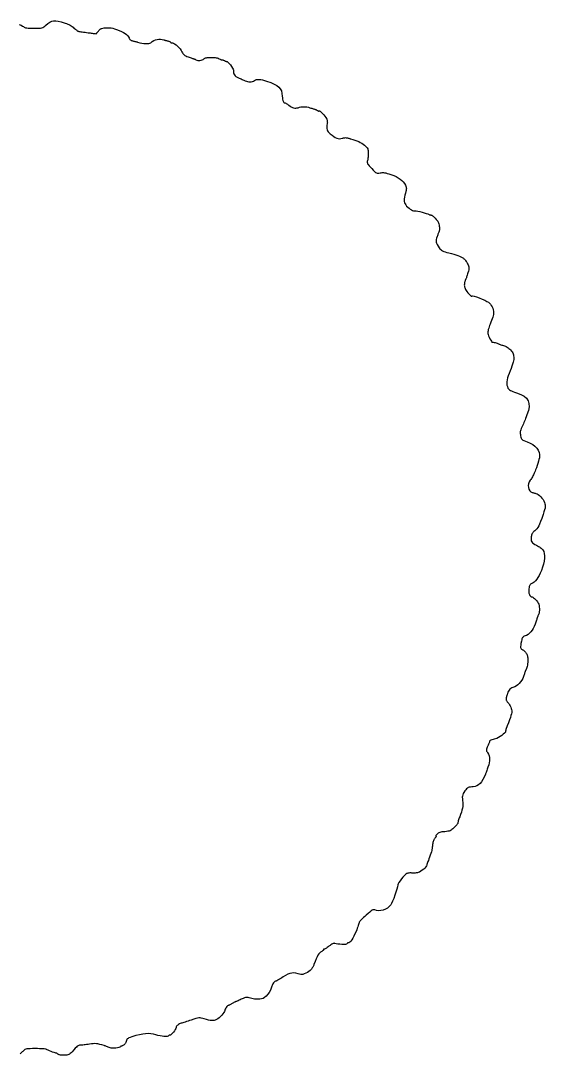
# Model space of a CAD drawing. Extents: x 7 to 348, y 3 to 340.
# Drawn here: x 177.2 to 347.9, y 3.5 to 340.3 of the extents above; entities that cross this region are included whole.
import ezdxf

# ---------------------------------------------------------------- set-up
doc = ezdxf.new("R2010")
doc.units = 0
doc.layers.get('0').update_dxf_attribs({"linetype": 'CONTINUOUS'})

msp = doc.modelspace()

# ---------------------------------------------------------------- linework, layer by layer
at = {"color": 7}
msp.add_lwpolyline([(176.710848, 339.031488), (177.289516, 338.761972), (177.747916, 338.524501), (178.049727, 338.334272), (178.262413, 338.192354), (178.502592, 338.077854), (178.787854, 337.988149), (179.135792, 337.920625), (179.563999, 337.872661), (180.090061, 337.841642), (180.731578, 337.824963), (181.506137, 337.819967), (182.42048, 337.822225), (183.123061, 337.835969), (183.657756, 337.872111), (184.068443, 337.941447), (184.398999, 338.054802), (184.693295, 338.222981), (184.995216, 338.456805), (185.348632, 338.767085), (186.060416, 339.375029), (186.687737, 339.823113), (187.283288, 340.117471), (187.899765, 340.264232), (188.589869, 340.269538), (189.406293, 340.139507), (190.401736, 339.88028), (191.628889, 339.49799), (192.067143, 339.344665), (192.486785, 339.175605), (192.886104, 338.991765), (193.263376, 338.794105), (193.616893, 338.583582), (193.944934, 338.361157), (194.245783, 338.127787), (194.517727, 337.884433), (194.739692, 337.678219), (194.966409, 337.482472), (195.19151, 337.301726), (195.408629, 337.140503), (195.6114, 337.003324), (195.793453, 336.894716), (195.948424, 336.819205), (196.069949, 336.781311), (196.222685, 336.757294), (196.467109, 336.72153), (196.790584, 336.675765), (197.180471, 336.621734), (197.624133, 336.561177), (198.108928, 336.495829), (198.622223, 336.427429), (199.151373, 336.357715), (199.474322, 336.315418), (199.797269, 336.273119), (200.120219, 336.230819), (200.443169, 336.18852), (200.766118, 336.14622), (201.089065, 336.103921), (201.412015, 336.061624), (201.734965, 336.019325), (201.824717, 336.125991), (201.914472, 336.232654), (202.004224, 336.33932), (202.093977, 336.445988), (202.183732, 336.552654), (202.273484, 336.659317), (202.363239, 336.765983), (202.452992, 336.872649), (202.604723, 337.045183), (202.760766, 337.208304), (202.916671, 337.358286), (203.067982, 337.49141), (203.21025, 337.603943), (203.339025, 337.692166), (203.449854, 337.75235), (203.538286, 337.780775), (204.3423, 337.892473), (205.02433, 337.96475), (205.616389, 337.99538), (206.150498, 337.982144), (206.658681, 337.922784), (207.172955, 337.815088), (207.72534, 337.656818), (208.347855, 337.445749), (209.190723, 337.125365), (209.936453, 336.799497), (210.586264, 336.467324), (211.141375, 336.12802), (211.603011, 335.78076), (211.97239, 335.424722), (212.250728, 335.059078), (212.439253, 334.683011), (212.521983, 334.494032), (212.619909, 334.325526), (212.733311, 334.177249), (212.86247, 334.048959), (213.007674, 333.940411), (213.169198, 333.851361), (213.347328, 333.781568), (213.542344, 333.730788), (213.722441, 333.692134), (213.925841, 333.644896), (214.145557, 333.590907), (214.374611, 333.531999), (214.60602, 333.470003), (214.832802, 333.406757), (215.047977, 333.344092), (215.244559, 333.283844), (215.931155, 333.090795), (216.607983, 332.945434), (217.258062, 332.848442), (217.864413, 332.800498), (218.410062, 332.802192), (218.878026, 332.854386), (219.25133, 332.957668), (219.512992, 333.112718), (219.987735, 333.489699), (220.49451, 333.793732), (221.026073, 334.023308), (221.575184, 334.176933), (222.134597, 334.253099), (222.697068, 334.250277), (223.255357, 334.16703), (223.802222, 334.001823), (223.84941, 333.986526), (223.929852, 333.963694), (224.039182, 333.934431), (224.17304, 333.899861), (224.32706, 333.86109), (224.496873, 333.819233), (224.678119, 333.775401), (224.866429, 333.730706), (225.054959, 333.682101), (225.236834, 333.62706), (225.407646, 333.567483), (225.562984, 333.505261), (225.698439, 333.4423), (225.809601, 333.380496), (225.892066, 333.321743), (225.941419, 333.267946), (225.980842, 333.218574), (226.034848, 333.172518), (226.101021, 333.13078), (226.17695, 333.094371), (226.26022, 333.064297), (226.348414, 333.041578), (226.439123, 333.027213), (226.529931, 333.02219), (226.86238, 332.946924), (227.268484, 332.738525), (227.719774, 332.4231), (228.187792, 332.026744), (228.644069, 331.575555), (229.060141, 331.095642), (229.407545, 330.613101), (229.657817, 330.154036), (229.812777, 329.823833), (229.969294, 329.55012), (230.141004, 329.321638), (230.341531, 329.127131), (230.584508, 328.955339), (230.883567, 328.795006), (231.252336, 328.634873), (231.704444, 328.463686), (232.022012, 328.349575), (232.329411, 328.240826), (232.619118, 328.139979), (232.883603, 328.049584), (233.11535, 327.972181), (233.306826, 327.910316), (233.450517, 327.866532), (233.538889, 327.843361), (233.602857, 327.827133), (233.676605, 327.803201), (233.757504, 327.772727), (233.842944, 327.736856), (233.930297, 327.696747), (234.016945, 327.653544), (234.100271, 327.608405), (234.177654, 327.562479), (234.454051, 327.434342), (234.780881, 327.355119), (235.140198, 327.323101), (235.514052, 327.336592), (235.884491, 327.393866), (236.233566, 327.493225), (236.543328, 327.632962), (236.795826, 327.811374), (236.961626, 327.942243), (237.148723, 328.051921), (237.36182, 328.141523), (237.605632, 328.212155), (237.884866, 328.264933), (238.204231, 328.300968), (238.568439, 328.321372), (238.982199, 328.327242), (239.572275, 328.321598), (240.058355, 328.304636), (240.463389, 328.271721), (240.81033, 328.218265), (241.122121, 328.139666), (241.421717, 328.031327), (241.732062, 327.888641), (242.076111, 327.707014), (242.20367, 327.640164), (242.322669, 327.584151), (242.430509, 327.539746), (242.524579, 327.50772), (242.602281, 327.488839), (242.661005, 327.4839), (242.698151, 327.493637), (242.711105, 327.518868), (242.724059, 327.544014), (242.761206, 327.553581), (242.81993, 327.54836), (242.897632, 327.529112), (242.991702, 327.496643), (243.099542, 327.451733), (243.218541, 327.395164), (243.3461, 327.327721), (243.477629, 327.258097), (243.608011, 327.195286), (243.733842, 327.140506), (243.851721, 327.094981), (243.958243, 327.059932), (244.050007, 327.036592), (244.123614, 327.02615), (244.175655, 327.029847), (244.375599, 326.959517), (244.674746, 326.705531), (245.03437, 326.318376), (245.415729, 325.84853), (245.780089, 325.346482), (246.088718, 324.862708), (246.302883, 324.447697), (246.383841, 324.151931), (246.404584, 323.682189), (246.464712, 323.279343), (246.57111, 322.933169), (246.730661, 322.63344), (246.950244, 322.369932), (247.236748, 322.132421), (247.597052, 321.910681), (248.038041, 321.694485), (248.318562, 321.568431), (248.615674, 321.434405), (248.920341, 321.296519), (249.22353, 321.15888), (249.516206, 321.025592), (249.789332, 320.900768), (250.033872, 320.788514), (250.240797, 320.692937), (250.627797, 320.541213), (251.026462, 320.437437), (251.430065, 320.381355), (251.831876, 320.372716), (252.225169, 320.411266), (252.60322, 320.496749), (252.959297, 320.628916), (253.286678, 320.807511), (253.597049, 320.972182), (253.942985, 321.082862), (254.331961, 321.139134), (254.771446, 321.140573), (255.268911, 321.086775), (255.831825, 320.977314), (256.467664, 320.811776), (257.183896, 320.589741), (258.528236, 320.113674), (259.623842, 319.644882), (260.494515, 319.16073), (261.164053, 318.638581), (261.65626, 318.055799), (261.994932, 317.389748), (262.203873, 316.617791), (262.306881, 315.717293), (262.348156, 315.154432), (262.400415, 314.688319), (262.466029, 314.312272), (262.547379, 314.019597), (262.646846, 313.803606), (262.766802, 313.65761), (262.909629, 313.574916), (263.0777, 313.548839), (263.158137, 313.532159), (263.273913, 313.484323), (263.419584, 313.408696), (263.589705, 313.308631), (263.778825, 313.187484), (263.981497, 313.048608), (264.192281, 312.895359), (264.40572, 312.731086), (264.809921, 312.435128), (265.203059, 312.197034), (265.587223, 312.016268), (265.964509, 311.892301), (266.337009, 311.824591), (266.706813, 311.812597), (267.076013, 311.855805), (267.446704, 311.953666), (267.91489, 312.091859), (268.379025, 312.189624), (268.843038, 312.246932), (269.310852, 312.263752), (269.786396, 312.240046), (270.273602, 312.175813), (270.776398, 312.071004), (271.29871, 311.925597), (271.596691, 311.83333), (271.880251, 311.746126), (272.142783, 311.665978), (272.377685, 311.594875), (272.578347, 311.534801), (272.738173, 311.487749), (272.850551, 311.455709), (272.90888, 311.440666), (272.950186, 311.42774), (273.013777, 311.401748), (273.096465, 311.364285), (273.195071, 311.316903), (273.30641, 311.261161), (273.427297, 311.198627), (273.554554, 311.130862), (273.684992, 311.059429), (273.81255, 310.992791), (273.931549, 310.938765), (274.039389, 310.897956), (274.13346, 310.870947), (274.211161, 310.85836), (274.269886, 310.8609), (274.307032, 310.878962), (274.319986, 310.913224), (274.406789, 310.939668), (274.63892, 310.784472), (274.973971, 310.491023), (275.369534, 310.102716), (275.783192, 309.662948), (276.172541, 309.215124), (276.495169, 308.802639), (276.708664, 308.46889), (276.779522, 308.306279), (276.839756, 308.116289), (276.888496, 307.905601), (276.924872, 307.6809), (276.948014, 307.448861), (276.957045, 307.21617), (276.95109, 306.989508), (276.929302, 306.775555), (276.844218, 306.120202), (276.804188, 305.580316), (276.816041, 305.132264), (276.886605, 304.75241), (277.02271, 304.417127), (277.23119, 304.102779), (277.51887, 303.785734), (277.892586, 303.442357), (278.486458, 302.95234), (279.036091, 302.555967), (279.54809, 302.250797), (280.029068, 302.034386), (280.485624, 301.904293), (280.92437, 301.85808), (281.351905, 301.8933), (281.774841, 302.007515), (281.993727, 302.07742), (282.218251, 302.131456), (282.445488, 302.169449), (282.672536, 302.191237), (282.896451, 302.196627), (283.114327, 302.185451), (283.323171, 302.157511), (283.520134, 302.112655), (283.68752, 302.065701), (283.849205, 302.020419), (284.001295, 301.977911), (284.139809, 301.939266), (284.260911, 301.905589), (284.360592, 301.877959), (284.434929, 301.857498), (284.48, 301.845278), (285.255208, 301.62762), (285.955006, 301.404695), (286.587015, 301.172994), (287.158769, 300.929007), (287.677888, 300.669227), (288.151993, 300.390146), (288.588704, 300.088256), (288.995527, 299.760042), (289.397666, 299.405004), (289.704639, 299.110643), (289.929316, 298.850595), (290.084482, 298.598506), (290.182893, 298.32801), (290.237305, 298.012751), (290.26073, 297.626372), (290.265527, 297.142508), (290.26073, 296.819552), (290.247183, 296.482155), (290.225452, 296.140286), (290.196863, 295.803908), (290.162234, 295.482987), (290.122582, 295.187492), (290.078781, 294.927385), (290.031876, 294.712636), (289.966908, 294.420706), (289.943484, 294.168136), (289.974359, 293.930979), (290.071951, 293.685285), (290.248848, 293.407102), (290.517636, 293.072482), (290.890791, 292.657471), (291.380898, 292.138123), (291.905549, 291.591024), (292.314376, 291.182832), (292.639948, 290.896978), (292.914634, 290.716895), (293.170949, 290.626005), (293.441374, 290.607745), (293.758422, 290.645535), (294.154493, 290.72281), (294.508795, 290.784007), (294.84749, 290.814538), (295.190023, 290.811405), (295.555868, 290.771615), (295.964469, 290.692172), (296.435244, 290.57008), (296.987694, 290.402347), (297.641236, 290.185978), (298.541496, 289.852408), (299.343657, 289.4963), (300.052091, 289.114454), (300.671089, 288.703665), (301.204997, 288.260729), (301.658133, 287.782441), (302.034815, 287.265602), (302.339361, 286.707005), (302.482956, 286.385543), (302.585967, 286.110991), (302.64862, 285.860463), (302.671198, 285.611068), (302.653982, 285.339916), (302.597086, 285.024114), (302.500764, 284.640774), (302.365354, 284.167005), (302.169915, 283.453378), (302.033037, 282.830604), (301.955031, 282.286087), (301.936122, 281.807221), (301.976649, 281.381407), (302.076951, 280.996041), (302.237309, 280.638522), (302.457979, 280.296249), (302.760662, 279.93563), (303.12662, 279.574423), (303.530564, 279.230154), (303.947124, 278.92037), (304.350956, 278.662602), (304.71666, 278.474388), (305.019004, 278.373268), (305.232534, 278.376768), (305.48501, 278.401152), (305.905944, 278.362305), (306.453879, 278.269942), (307.087326, 278.133769), (307.76466, 277.963493), (308.444448, 277.768828), (309.085065, 277.559475), (309.645135, 277.345147), (309.85539, 277.259611), (310.055881, 277.184199), (310.242006, 277.12025), (310.408997, 277.069097), (310.55214, 277.032081), (310.666751, 277.010547), (310.748144, 277.005806), (310.791634, 277.019212), (310.83789, 277.017236), (310.927298, 276.968209), (311.054581, 276.876642), (311.21446, 276.746975), (311.401686, 276.58365), (311.611038, 276.391112), (311.837183, 276.173804), (312.074899, 275.936164), (312.407159, 275.586663), (312.675806, 275.275138), (312.888545, 274.986368), (313.053053, 274.705142), (313.177118, 274.416245), (313.268332, 274.104463), (313.334456, 273.754578), (313.383196, 273.351378), (313.406621, 273.065891), (313.421014, 272.78764), (313.426376, 272.523561), (313.423272, 272.280605), (313.411701, 272.065709), (313.391945, 271.885815), (313.364287, 271.747868), (313.328784, 271.658807), (313.280862, 271.569805), (313.217504, 271.43203), (313.141416, 271.25241), (313.05531, 271.037876), (312.961951, 270.795357), (312.86402, 270.531781), (312.764255, 270.254083), (312.665392, 269.969188), (312.504159, 269.450822), (312.404591, 268.998214), (312.371288, 268.587515), (312.408739, 268.194865), (312.521431, 267.796412), (312.713934, 267.368304), (312.990766, 266.88668), (313.35647, 266.327691), (313.581909, 266.031208), (313.834695, 265.771623), (314.125271, 265.543474), (314.464136, 265.341296), (314.861758, 265.15963), (315.328639, 264.993008), (315.875247, 264.835974), (316.512025, 264.683061), (317.333348, 264.489504), (318.085639, 264.289951), (318.77048, 264.083796), (319.389478, 263.870441), (319.944327, 263.649278), (320.436607, 263.41971), (320.868012, 263.181133), (321.240094, 262.932944), (321.408016, 262.793188), (321.587678, 262.61536), (321.773409, 262.406749), (321.959788, 262.174639), (322.14106, 261.926314), (322.311748, 261.669057), (322.466293, 261.410155), (322.599106, 261.156892), (322.785796, 260.763073), (322.920445, 260.440129), (323.004236, 260.155663), (323.038047, 259.877279), (323.023089, 259.572586), (322.960294, 259.209183), (322.850679, 258.754675), (322.695372, 258.176673), (322.593406, 257.813809), (322.489886, 257.464149), (322.387694, 257.136151), (322.28965, 256.838257), (322.198661, 256.57892), (322.117551, 256.366587), (322.049225, 256.209708), (321.99659, 256.116733), (321.949798, 256.03856), (321.898433, 255.924111), (321.844106, 255.778856), (321.78848, 255.60827), (321.733333, 255.417829), (321.680247, 255.213007), (321.630915, 254.999277), (321.587086, 254.782112), (321.540096, 254.479587), (321.520622, 254.204056), (321.531347, 253.943754), (321.575035, 253.686921), (321.654509, 253.421787), (321.772534, 253.136596), (321.931848, 252.819576), (322.135246, 252.458969), (322.391363, 252.063985), (322.684366, 251.678726), (322.992355, 251.323708), (323.293542, 251.019452), (323.565887, 250.786478), (323.787516, 250.645308), (323.936614, 250.616459), (323.991168, 250.720452), (324.187425, 250.731967), (324.711907, 250.591124), (325.468065, 250.335363), (326.359379, 250.002126), (327.289301, 249.628859), (328.161368, 249.253004), (328.879002, 248.912003), (329.345685, 248.643299), (329.69358, 248.351642), (330.015229, 247.996119), (330.304507, 247.589242), (330.555092, 247.143523), (330.760832, 246.671469), (330.915518, 246.185593), (331.012885, 245.698406), (331.046695, 245.222419), (331.028915, 244.929681), (330.975547, 244.585257), (330.886703, 244.189291), (330.762412, 243.741918), (330.602646, 243.243279), (330.407518, 242.693516), (330.176999, 242.092766), (329.911258, 241.441175), (329.744409, 241.016574), (329.590513, 240.574964), (329.453607, 240.132592), (329.337811, 239.7057), (329.24719, 239.310532), (329.185778, 238.963337), (329.157838, 238.680358), (329.167151, 238.477841), (329.259382, 238.14866), (329.422026, 237.718748), (329.632338, 237.23393), (329.867542, 236.74003), (330.104835, 236.282875), (330.321525, 235.90829), (330.494838, 235.662096), (330.601913, 235.590121), (330.738452, 235.608691), (330.960561, 235.591109), (331.241682, 235.543994), (331.555118, 235.47393), (331.874199, 235.387511), (332.172338, 235.291327), (332.42281, 235.191973), (332.599002, 235.096046), (332.683076, 235.048562), (332.814394, 234.989953), (332.986324, 234.922516), (333.192205, 234.848568), (333.425377, 234.770406), (333.679236, 234.690343), (333.947036, 234.61068), (334.222175, 234.533729), (334.560023, 234.430216), (334.880656, 234.306712), (335.185964, 234.162009), (335.477838, 233.994891), (335.758338, 233.804142), (336.029328, 233.588556), (336.292726, 233.346917), (336.55048, 233.07801), (336.851921, 232.731554), (337.091867, 232.420604), (337.277315, 232.127178), (337.41535, 231.833289), (337.512886, 231.520951), (337.576894, 231.17218), (337.614429, 230.768989), (337.632492, 230.293391), (337.609349, 229.987996), (337.532162, 229.576978), (337.404033, 229.070486), (337.228152, 228.478657), (337.007764, 227.811642), (336.745947, 227.07958), (336.446029, 226.292617), (336.111116, 225.460897), (335.811453, 224.683866), (335.585647, 223.977207), (335.432852, 223.331265), (335.352334, 222.736383), (335.343302, 222.1829), (335.405081, 221.661164), (335.536907, 221.161513), (335.738018, 220.674293), (335.859233, 220.469312), (336.02089, 220.281868), (336.235012, 220.1054), (336.513593, 219.933346), (336.868601, 219.759139), (337.312113, 219.576217), (337.856124, 219.378015), (338.51263, 219.157969), (339.876412, 218.636569), (340.955348, 218.042271), (341.75779, 217.357276), (342.29215, 216.563788), (342.566921, 215.644009), (342.590346, 214.580138), (342.370974, 213.354385), (341.917133, 211.948947), (341.6716, 211.302579), (341.46538, 210.767085), (341.284475, 210.308812), (341.114747, 209.894106), (340.942253, 209.489309), (340.752882, 209.060769), (340.532551, 208.574828), (340.267262, 207.997836), (340.054777, 207.525096), (339.894757, 207.13101), (339.7839, 206.79297), (339.718876, 206.488364), (339.696298, 206.194585), (339.712949, 205.88902), (339.76564, 205.549061), (339.850956, 205.152099), (339.953346, 204.731861), (340.056272, 204.404179), (340.182821, 204.147531), (340.356331, 203.940394), (340.600086, 203.761251), (340.937201, 203.588576), (341.391071, 203.400848), (341.984838, 203.176543), (342.954187, 202.757028), (343.801502, 202.268163), (344.521141, 201.716777), (345.107627, 201.109706), (345.555288, 200.453779), (345.858536, 199.755823), (346.011754, 199.022678), (346.008932, 198.261169), (345.947661, 197.936139), (345.821593, 197.444037), (345.645571, 196.831677), (345.434384, 196.145874), (345.202877, 195.433438), (344.965895, 194.741189), (344.738254, 194.11594), (344.534716, 193.604502), (344.268129, 192.982134), (344.046133, 192.478489), (343.856733, 192.07107), (343.687823, 191.737385), (343.527408, 191.454937), (343.363494, 191.20123), (343.184028, 190.953772), (342.97699, 190.69007), (342.632312, 190.140634), (342.421182, 189.540697), (342.338237, 188.922421), (342.377945, 188.317972), (342.534917, 187.759511), (342.803678, 187.279202), (343.178807, 186.909203), (343.65486, 186.681684), (343.822867, 186.63571), (343.994966, 186.589764), (344.166275, 186.545075), (344.331996, 186.502863), (344.487161, 186.464351), (344.627002, 186.430769), (344.746636, 186.403337), (344.841153, 186.383271), (345.203244, 186.255249), (345.599032, 186.019244), (346.00944, 185.695309), (346.415445, 185.303503), (346.79811, 184.863874), (347.1383, 184.396483), (347.416995, 183.921382), (347.615284, 183.458622), (347.747957, 183.047176), (347.835813, 182.695496), (347.873743, 182.361918), (347.85681, 182.004788), (347.779848, 181.582442), (347.637862, 181.053219), (347.425885, 180.375463), (347.138865, 179.507511), (346.708363, 178.237079), (346.345369, 177.220568), (346.029167, 176.417488), (345.739268, 175.787353), (345.454958, 175.289674), (345.155633, 174.883963), (344.82072, 174.529729), (344.429588, 174.186487), (344.173415, 173.963199), (343.955737, 173.745789), (343.773732, 173.529522), (343.624521, 173.309645), (343.505338, 173.081421), (343.413221, 172.840104), (343.345488, 172.580953), (343.299147, 172.299219), (343.247585, 171.749109), (343.250407, 171.292188), (343.31735, 170.910271), (343.460098, 170.585174), (343.689827, 170.29871), (344.0176, 170.032693), (344.45448, 169.768942), (345.011502, 169.489271), (345.327873, 169.328811), (345.645401, 169.147692), (345.955592, 168.95212), (346.24978, 168.748311), (346.519472, 168.542472), (346.756115, 168.340816), (346.951187, 168.149554), (347.09608, 167.974895), (347.366618, 167.462077), (347.539903, 166.830249), (347.616949, 166.09317), (347.598887, 165.264605), (347.486619, 164.358313), (347.281218, 163.388058), (346.983699, 162.367599), (346.595107, 161.310702), (346.220175, 160.435644), (345.845723, 159.664255), (345.469182, 158.993045), (345.088041, 158.418534), (344.699731, 157.937235), (344.301713, 157.545658), (343.891503, 157.240321), (343.466505, 157.017738), (343.251169, 156.915515), (343.074103, 156.801497), (342.93, 156.666352), (342.813527, 156.500752), (342.719434, 156.295365), (342.642472, 156.04086), (342.577251, 155.727909), (342.51852, 155.34718), (342.476751, 154.825701), (342.493967, 154.332792), (342.565228, 153.881073), (342.685624, 153.483176), (342.850188, 153.15172), (343.053924, 152.899334), (343.292035, 152.738645), (343.559497, 152.682277), (343.786319, 152.620044), (344.064082, 152.44755), (344.373567, 152.186116), (344.695385, 151.857051), (345.01043, 151.481673), (345.299284, 151.081295), (345.542729, 150.677232), (345.721545, 150.290799), (345.845243, 149.867971), (345.924858, 149.388247), (345.961518, 148.874834), (345.956438, 148.350934), (345.910634, 147.839745), (345.82529, 147.364477), (345.701564, 146.948326), (345.540584, 146.614499), (345.469182, 146.495354), (345.402295, 146.373067), (345.341504, 146.25111), (345.288221, 146.132958), (345.243884, 146.022081), (345.21013, 145.921951), (345.188399, 145.836046), (345.179932, 145.767833), (345.166103, 145.676579), (345.129076, 145.524636), (345.071164, 145.320107), (344.994992, 145.071097), (344.903072, 144.785705), (344.798001, 144.472035), (344.682318, 144.138191), (344.558507, 143.792277), (344.269342, 143.085203), (343.93759, 142.432502), (343.567907, 141.839788), (343.165091, 141.312667), (342.733969, 140.856751), (342.279224, 140.477653), (341.805655, 140.180981), (341.317975, 139.972346), (341.046082, 139.873308), (340.826175, 139.766405), (340.649193, 139.639134), (340.506417, 139.478999), (340.388787, 139.273496), (340.287497, 139.010129), (340.193602, 138.676398), (340.098154, 138.259804), (339.960204, 137.577823), (339.867663, 137.018896), (339.821633, 136.570676), (339.824455, 136.220805), (339.874493, 135.956936), (339.974061, 135.766715), (340.124203, 135.637791), (340.326077, 135.557812), (340.445993, 135.511793), (340.58431, 135.433606), (340.736118, 135.327476), (340.896504, 135.197642), (341.060588, 135.048336), (341.223402, 134.883789), (341.379979, 134.708232), (341.525521, 134.5259), (341.704478, 134.270207), (341.850387, 134.019828), (341.965957, 133.764958), (342.053785, 133.495792), (342.116466, 133.202523), (342.156598, 132.875349), (342.176918, 132.504461), (342.180023, 132.080055), (342.164501, 131.484625), (342.130719, 130.948366), (342.078338, 130.469543), (342.007049, 130.046421), (341.916484, 129.677269), (341.806248, 129.360347), (341.676002, 129.093921), (341.52538, 128.87626), (341.472012, 128.808298), (341.423357, 128.739328), (341.380431, 128.671259), (341.34425, 128.605995), (341.315717, 128.545447), (341.295962, 128.49152), (341.285802, 128.446125), (341.285802, 128.411166), (341.281004, 128.352619), (341.255322, 128.239623), (341.211154, 128.078821), (341.150448, 127.876866), (341.075264, 127.6404), (340.987634, 127.376071), (340.889675, 127.09053), (340.78339, 126.790423), (340.519145, 126.157399), (340.199162, 125.567506), (339.827926, 125.025521), (339.410012, 124.536224), (338.950018, 124.104393), (338.452432, 123.734806), (337.921854, 123.432241), (337.3628, 123.201474), (336.992694, 123.051049), (336.660829, 122.86235), (336.366217, 122.634173), (336.107871, 122.365311), (335.884746, 122.054559), (335.695883, 121.700715), (335.540237, 121.302567), (335.416906, 120.858914), (335.390659, 120.748251), (335.359361, 120.621788), (335.324111, 120.483953), (335.286181, 120.339176), (335.246698, 120.191881), (335.206848, 120.046503), (335.16776, 119.907463), (335.130676, 119.779196), (335.10045, 119.626379), (335.097628, 119.466855), (335.123028, 119.300051), (335.176481, 119.125397), (335.258269, 118.942317), (335.368618, 118.750234), (335.507697, 118.548577), (335.675788, 118.336775), (335.968679, 117.963364), (336.227053, 117.58136), (336.449557, 117.194055), (336.634808, 116.804755), (336.781281, 116.416755), (336.887679, 116.033359), (336.95259, 115.657866), (336.974603, 115.293573), (336.94545, 115.026613), (336.857594, 114.632058), (336.710556, 114.108429), (336.503913, 113.454241), (336.237157, 112.668012), (335.909694, 111.748264), (335.521187, 110.693515), (335.071099, 109.502277), (335.039349, 109.413434), (335.011127, 109.323193), (334.987138, 109.234062), (334.967665, 109.148534), (334.953271, 109.069117), (334.944522, 108.998304), (334.9417, 108.938606), (334.945651, 108.892516), (334.873092, 108.661647), (334.615818, 108.346433), (334.218562, 107.979621), (333.726113, 107.593958), (333.183258, 107.22219), (332.634703, 106.897067), (332.125207, 106.651336), (331.699644, 106.517743), (331.274533, 106.429447), (330.873749, 106.324686), (330.510303, 106.209071), (330.197347, 106.088212), (329.947919, 105.967715), (329.775086, 105.853192), (329.691915, 105.750251), (329.711389, 105.664504), (329.72296, 105.612521), (329.708284, 105.511359), (329.669733, 105.366996), (329.609224, 105.185417), (329.529017, 104.972599), (329.431142, 104.734519), (329.317745, 104.477164), (329.191027, 104.20651), (328.981449, 103.767107), (328.830347, 103.424943), (328.736537, 103.154868), (328.698719, 102.931735), (328.715652, 102.730394), (328.786123, 102.525702), (328.909003, 102.29251), (329.082908, 102.005668), (329.357002, 101.500769), (329.557634, 100.987356), (329.684916, 100.457944), (329.739216, 99.905042), (329.720589, 99.321167), (329.629488, 98.698825), (329.466025, 98.030534), (329.230454, 97.308804), (329.097273, 96.940416), (328.965024, 96.574473), (328.837149, 96.220575), (328.717176, 95.888326), (328.608464, 95.587325), (328.514597, 95.327175), (328.439018, 95.117475), (328.385142, 94.967833), (328.012524, 94.04857), (327.59602, 93.236253), (327.140288, 92.535582), (326.649729, 91.951272), (326.129001, 91.488027), (325.582562, 91.150554), (325.015013, 90.943561), (324.430926, 90.871758), (323.931111, 90.856434), (323.503713, 90.811106), (323.135893, 90.729484), (322.814837, 90.605287), (322.527591, 90.432222), (322.261371, 90.204009), (322.003279, 89.914359), (321.740417, 89.556984), (321.422183, 89.074776), (321.181335, 88.654767), (321.012284, 88.266407), (320.909583, 87.879158), (320.867758, 87.462474), (320.881304, 86.985809), (320.944692, 86.418622), (321.052472, 85.730369), (321.089556, 85.346883), (321.079678, 84.911538), (321.022641, 84.423054), (320.918219, 83.88016), (320.765988, 83.281578), (320.565695, 82.626029), (320.317114, 81.912244), (320.019934, 81.138941), (319.891608, 80.804575), (319.770562, 80.463016), (319.660439, 80.127358), (319.56502, 79.810696), (319.488086, 79.526134), (319.433363, 79.286762), (319.404633, 79.105685), (319.404633, 78.995994), (319.387982, 78.937808), (319.323918, 78.83605), (319.217548, 78.696339), (319.073586, 78.524299), (318.897028, 78.32555), (318.692586, 78.105715), (318.465256, 77.870418), (318.21978, 77.62528), (317.832006, 77.253009), (317.501157, 76.963446), (317.199292, 76.744278), (316.898387, 76.583194), (316.570416, 76.467887), (316.187384, 76.386037), (315.721266, 76.325342), (315.144065, 76.273484), (314.637984, 76.226355), (314.209628, 76.170664), (313.848242, 76.102844), (313.54299, 76.019325), (313.283007, 75.916546), (313.057568, 75.79094), (312.855779, 75.638938), (312.666803, 75.456978), (312.545645, 75.322784), (312.442042, 75.197593), (312.357629, 75.084145), (312.293931, 74.985179), (312.252642, 74.903436), (312.235144, 74.841654), (312.243329, 74.802575), (312.278635, 74.788944), (312.314759, 74.77599), (312.325202, 74.738844), (312.311655, 74.680119), (312.275276, 74.602418), (312.217703, 74.508347), (312.140148, 74.400507), (312.044221, 74.281508), (311.931219, 74.153949), (311.796599, 73.98684), (311.673296, 73.790047), (311.562157, 73.565742), (311.463859, 73.316105), (311.379249, 73.04332), (311.309004, 72.749561), (311.253914, 72.437008), (311.21477, 72.107838), (311.185475, 71.812857), (311.151947, 71.515392), (311.115371, 71.223551), (311.076876, 70.945436), (311.037647, 70.68915), (310.998814, 70.46279), (310.961701, 70.274469), (310.927355, 70.132283), (310.797617, 69.695552), (310.62961, 69.169894), (310.436542, 68.592936), (310.231705, 68.002304), (310.028449, 67.435621), (309.839924, 66.93052), (309.679453, 66.524622), (309.56027, 66.255557), (309.511079, 66.149526), (309.465105, 66.035937), (309.423477, 65.91833), (309.387184, 65.800237), (309.357183, 65.685192), (309.334606, 65.576731), (309.320212, 65.478388), (309.315132, 65.393698), (309.236618, 65.131353), (309.021226, 64.803487), (308.699069, 64.436708), (308.300402, 64.057616), (307.855338, 63.69281), (307.394017, 63.368895), (306.946723, 63.112474), (306.543569, 62.950145), (306.339014, 62.900615), (306.102512, 62.858956), (305.842444, 62.825753), (305.567334, 62.801594), (305.285535, 62.78706), (305.005571, 62.782742), (304.735823, 62.789233), (304.484786, 62.807098), (304.241877, 62.824765), (303.995497, 62.830663), (303.752504, 62.825442), (303.519614, 62.809722), (303.303686, 62.784097), (303.111493, 62.749225), (302.949864, 62.705726), (302.825573, 62.654226), (302.470199, 62.397836), (302.035492, 61.985114), (301.559242, 61.464104), (301.079323, 60.882811), (300.633638, 60.289326), (300.259919, 59.731655), (299.996183, 59.257832), (299.880133, 58.915919), (299.767639, 58.330083), (299.550695, 57.525072), (299.256478, 56.577878), (298.912308, 55.565603), (298.545363, 54.565238), (298.18282, 53.653886), (297.851971, 52.908537), (297.579965, 52.406266), (297.128269, 51.868012), (296.548528, 51.403531), (295.876754, 51.024055), (295.148847, 50.740732), (294.400817, 50.564795), (293.668535, 50.507362), (292.988012, 50.579696), (292.395148, 50.792915), (292.214836, 50.864853), (292.023715, 50.878964), (291.802453, 50.823423), (291.531774, 50.686743), (291.192232, 50.457353), (290.764609, 50.123653), (290.229544, 49.674017), (289.567705, 49.0969), (289.112537, 48.687396), (288.687877, 48.289124), (288.303067, 47.911962), (287.967392, 47.56576), (287.690137, 47.260424), (287.480587, 47.005803), (287.348027, 46.811832), (287.301799, 46.688331), (287.281761, 46.555687), (287.224075, 46.335469), (287.132889, 46.039389), (287.012239, 45.679133), (286.866161, 45.266496), (286.69869, 44.813134), (286.513919, 44.330788), (286.315827, 43.83117), (285.949898, 42.966949), (285.593254, 42.211638), (285.247306, 41.567155), (284.913352, 41.035448), (284.592804, 40.618521), (284.286988, 40.318293), (283.997259, 40.136712), (283.724886, 40.075752), (283.649759, 40.069261), (283.579655, 40.050634), (283.516098, 40.020972), (283.46067, 39.981687), (283.414865, 39.934161), (283.380293, 39.879664), (283.358562, 39.81955), (283.350942, 39.755091), (283.217338, 39.651233), (282.857335, 39.588015), (282.332176, 39.562897), (281.703097, 39.57334), (281.031312, 39.616774), (280.378055, 39.690688), (279.804551, 39.792542), (279.372032, 39.919824), (279.24563, 39.942966), (279.085452, 39.924622), (278.89296, 39.865129), (278.669615, 39.765335), (278.416882, 39.626002), (278.13622, 39.447835), (277.829095, 39.231597), (277.496967, 38.977992), (277.207435, 38.755375), (276.930578, 38.554461), (276.672937, 38.379116), (276.441055, 38.23332), (276.241476, 38.120911), (276.080742, 38.045868), (275.965392, 38.012086), (275.901968, 38.023375), (275.867608, 38.051315), (275.835553, 38.065144), (275.806507, 38.065144), (275.781163, 38.052162), (275.760222, 38.02648), (275.74439, 37.989001), (275.734399, 37.940176), (275.730899, 37.880627), (275.715942, 37.810072), (275.673095, 37.729723), (275.605356, 37.642375), (275.515728, 37.550822), (275.407219, 37.457887), (275.282827, 37.366334), (275.145562, 37.278986), (274.998426, 37.198609), (274.69027, 37.014036), (274.407994, 36.773469), (274.140016, 36.456703), (273.874755, 36.043417), (273.600632, 35.513404), (273.30606, 34.846428), (272.979461, 34.02217), (272.609254, 33.020422), (272.525637, 32.808247), (272.424378, 32.583768), (272.309356, 32.353728), (272.184447, 32.125015), (272.053535, 31.904402), (271.920493, 31.698691), (271.789206, 31.514738), (271.663549, 31.359318), (271.345319, 31.056353), (270.931315, 30.75017), (270.4557, 30.457167), (269.952642, 30.193825), (269.456306, 29.976514), (269.000853, 29.821715), (268.620452, 29.745854), (268.349267, 29.765327), (267.506512, 30.035216), (266.753374, 30.207428), (266.062333, 30.278238), (265.405873, 30.24392), (264.756474, 30.100748), (264.086617, 29.844942), (263.368784, 29.472776), (262.575461, 28.980524), (262.166611, 28.714896), (261.774251, 28.467077), (261.407755, 28.242513), (261.076488, 28.046622), (260.789824, 27.884824), (260.557129, 27.762537), (260.387773, 27.68518), (260.291123, 27.658087), (260.119721, 27.610984), (259.916289, 27.481952), (259.696393, 27.289279), (259.475594, 27.051309), (259.269453, 26.786387), (259.093535, 26.512829), (258.963406, 26.248979), (258.894625, 26.013155), (258.726059, 25.330967), (258.439277, 24.638309), (258.05697, 23.963205), (257.601833, 23.33368), (257.096562, 22.777759), (256.563853, 22.323409), (256.026398, 21.998685), (255.506897, 21.831581), (255.03214, 21.768081), (254.578953, 21.730884), (254.141701, 21.720442), (253.714752, 21.737093), (253.292477, 21.781261), (252.86924, 21.853312), (252.43941, 21.953698), (251.997354, 22.082815), (251.576284, 22.212637), (251.230799, 22.299787), (250.928968, 22.340371), (250.638855, 22.330493), (250.328526, 22.265921), (249.966048, 22.142844), (249.519488, 21.957311), (248.956915, 21.705315), (248.602483, 21.545605), (248.263735, 21.395237), (247.948664, 21.257597), (247.665265, 21.136044), (247.42153, 21.034021), (247.22545, 20.954857), (247.085019, 20.902025), (247.008229, 20.878883), (246.946866, 20.85941), (246.850645, 20.817133), (246.724461, 20.754734), (246.573207, 20.674837), (246.401773, 20.580123), (246.215055, 20.473189), (246.017946, 20.356744), (245.815335, 20.233385), (245.615093, 20.112396), (245.424774, 20.002753), (245.248788, 19.906571), (245.09156, 19.826081), (244.957498, 19.7634), (244.851027, 19.720728), (244.776557, 19.700126), (244.738508, 19.704077), (244.643887, 19.68799), (244.489515, 19.555938), (244.297691, 19.338881), (244.090726, 19.067835), (243.890924, 18.773759), (243.720592, 18.487671), (243.602033, 18.240557), (243.557558, 18.063378), (243.487217, 17.747063), (243.292565, 17.361322), (242.998157, 16.933332), (242.628553, 16.490215), (242.208304, 16.059205), (241.761972, 15.667452), (241.314114, 15.342135), (240.889282, 15.11043), (240.487237, 14.955406), (240.096935, 14.850786), (239.699154, 14.797643), (239.274672, 14.797643), (238.804272, 14.850927), (238.268727, 14.959103), (237.648823, 15.1233), (236.925335, 15.344675), (236.405369, 15.501675), (235.956385, 15.60669), (235.54114, 15.656248), (235.122401, 15.646935), (234.662938, 15.575335), (234.12551, 15.438062), (233.472883, 15.231617), (232.667824, 14.952583), (232.148047, 14.770525), (231.635306, 14.594644), (231.142808, 14.429233), (230.683768, 14.278583), (230.271399, 14.146955), (229.918915, 14.03861), (229.639526, 13.957894), (229.446447, 13.909013), (229.125232, 13.816529), (228.816789, 13.684703), (228.530379, 13.521268), (228.275269, 13.333929), (228.060721, 13.130362), (227.896005, 12.918357), (227.790381, 12.705533), (227.753113, 12.49968), (227.678965, 12.235435), (227.481068, 11.867615), (227.196232, 11.441742), (226.861277, 11.003225), (226.513017, 10.597615), (226.188264, 10.270378), (225.923839, 10.066981), (225.756555, 10.032945), (225.708297, 10.054676), (225.656284, 10.063707), (225.602154, 10.060603), (225.547541, 10.045927), (225.494088, 10.020245), (225.443432, 9.984233), (225.397212, 9.938513), (225.357069, 9.883734), (225.167097, 9.739377), (224.827152, 9.647909), (224.364573, 9.607721), (223.806693, 9.617316), (223.180854, 9.675087), (222.514391, 9.779509), (221.834642, 9.929031), (221.168942, 10.122071), (220.376157, 10.343107), (219.571229, 10.481396), (218.73322, 10.535216), (217.841192, 10.502845), (216.874203, 10.382562), (215.811314, 10.172673), (214.631586, 9.871401), (213.314082, 9.47708), (212.809187, 9.309355), (212.410311, 9.153004), (212.101893, 8.993182), (211.868377, 8.814987), (211.694197, 8.603602), (211.563797, 8.344099), (211.461612, 8.02166), (211.372083, 7.621384), (211.310646, 7.473669), (211.188718, 7.299199), (211.022497, 7.11234), (210.828184, 6.927343), (210.621979, 6.758574), (210.42008, 6.620286), (210.238687, 6.526842), (210.094003, 6.492495), (210.020555, 6.487133), (209.948323, 6.471611), (209.879153, 6.447058), (209.814891, 6.41463), (209.757383, 6.375373), (209.708476, 6.330359), (209.670018, 6.280688), (209.643856, 6.227432), (209.489427, 6.090103), (209.161295, 5.9714), (208.707696, 5.875868), (208.176859, 5.80805), (207.617015, 5.772575), (207.07639, 5.772575), (206.603219, 5.815416), (206.245734, 5.90426), (205.976463, 6.010911), (205.690549, 6.122389), (205.400543, 6.23398), (205.119007, 6.340914), (204.858496, 6.43845), (204.631567, 6.521903), (204.450772, 6.586475), (204.328672, 6.627482), (203.542971, 6.866327), (202.890027, 7.045736), (202.33003, 7.169518), (201.823168, 7.241485), (201.329631, 7.265474), (200.809614, 7.245154), (200.223306, 7.184645), (199.530894, 7.087589), (199.089859, 7.023722), (198.647792, 6.964202), (198.216557, 6.910354), (197.808015, 6.863448), (197.434036, 6.824812), (197.106484, 6.795715), (196.837221, 6.77737), (196.638116, 6.771162), (196.359566, 6.759026), (196.107801, 6.709355), (195.860396, 6.604594), (195.594918, 6.427358), (195.288944, 6.160179), (194.920043, 5.785726), (194.465787, 5.28656), (193.903744, 4.645294), (193.596345, 4.300024), (193.33225, 4.032957), (193.088364, 3.833539), (192.841595, 3.691129), (192.568841, 3.595174), (192.247015, 3.535032), (191.853013, 3.500121), (191.363744, 3.479801), (191.007833, 3.47585), (190.676437, 3.48601), (190.372554, 3.509717), (190.099185, 3.546293), (189.859336, 3.5954), (189.656, 3.656472), (189.492187, 3.72906), (189.370894, 3.812654), (189.280094, 3.889193), (189.184252, 3.960934), (189.086261, 4.026296), (188.98901, 4.083672), (188.895403, 4.131481), (188.808323, 4.168113), (188.73067, 4.192102), (188.665338, 4.201698), (188.418162, 4.245837), (188.038393, 4.35613), (187.57245, 4.514569), (187.066758, 4.70315), (186.567744, 4.903895), (186.121833, 5.098797), (185.775445, 5.269909), (185.575005, 5.399195), (185.45407, 5.448442), (185.211579, 5.49436), (184.862112, 5.535988), (184.420248, 5.57231), (183.900566, 5.60231), (183.317648, 5.624888), (182.686068, 5.639281), (182.020413, 5.644361), (181.013196, 5.640974), (180.223866, 5.627428), (179.619077, 5.598585), (179.16549, 5.549055), (178.829764, 5.47356), (178.57855, 5.366796), (178.37851, 5.223511), (178.196302, 5.038402), (178.065839, 4.900282), (177.9007, 4.739641), (177.707606, 4.562293), (177.493275, 4.374022), (177.26443, 4.180587), (177.027789, 3.987801)], dxfattribs=at)

doc.saveas('drawing.dxf')
